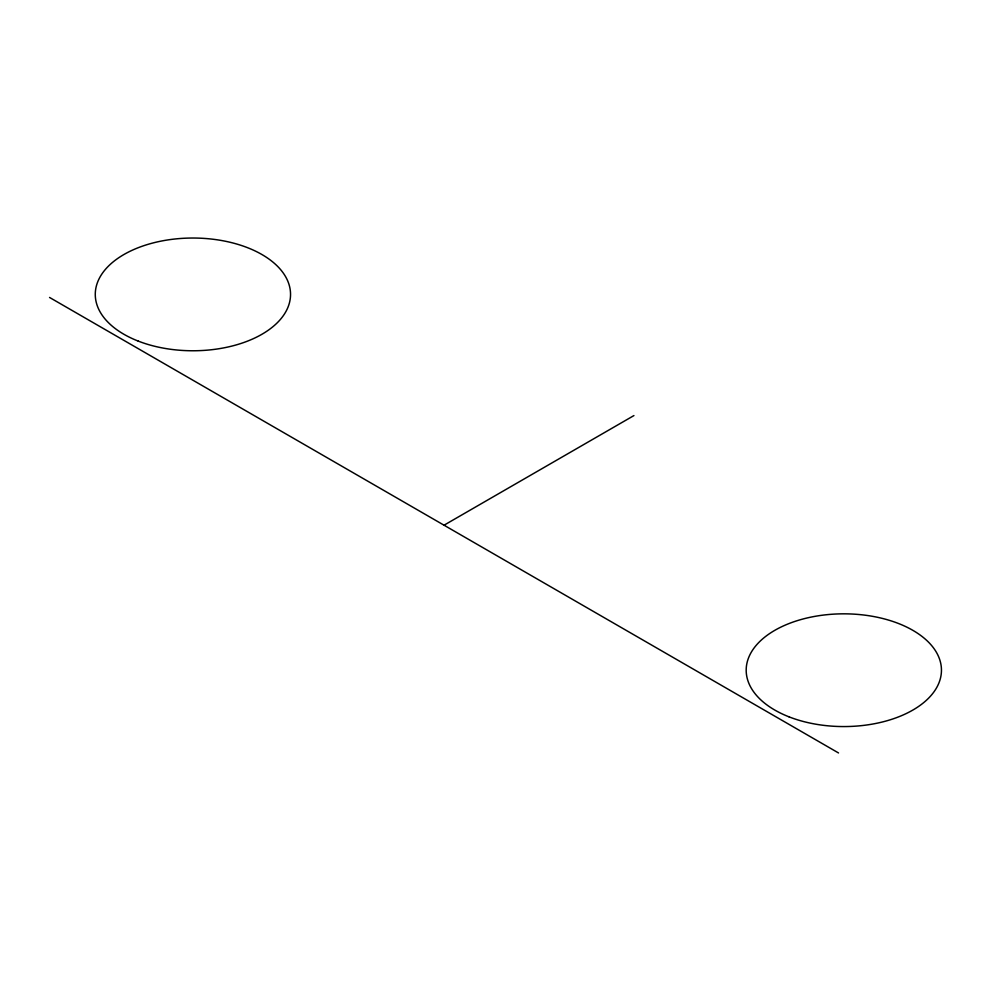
<?xml version="1.0" encoding="UTF-8"?>
<svg xmlns="http://www.w3.org/2000/svg" width="991" height="991" viewBox="0 0 991 991"><rect width="100%" height="100%" fill="white"/><g stroke="black" fill="none" stroke-linecap="round" stroke-linejoin="round"><path stroke-width="1.49" d="M444.042 525.205L633.93 415.576M49.55 297.449L838.535 752.962M138.183 341.077A97.626 56.363 0 0 0 290.289 298.427A97.626 56.363 0 0 0 150.248 243.699A97.626 56.363 0 0 0 138.183 341.077M789.096 716.877A97.626 56.363 0 0 0 941.202 674.227A97.626 56.363 0 0 0 801.162 619.499A97.626 56.363 0 0 0 789.096 716.877"/></g></svg>
